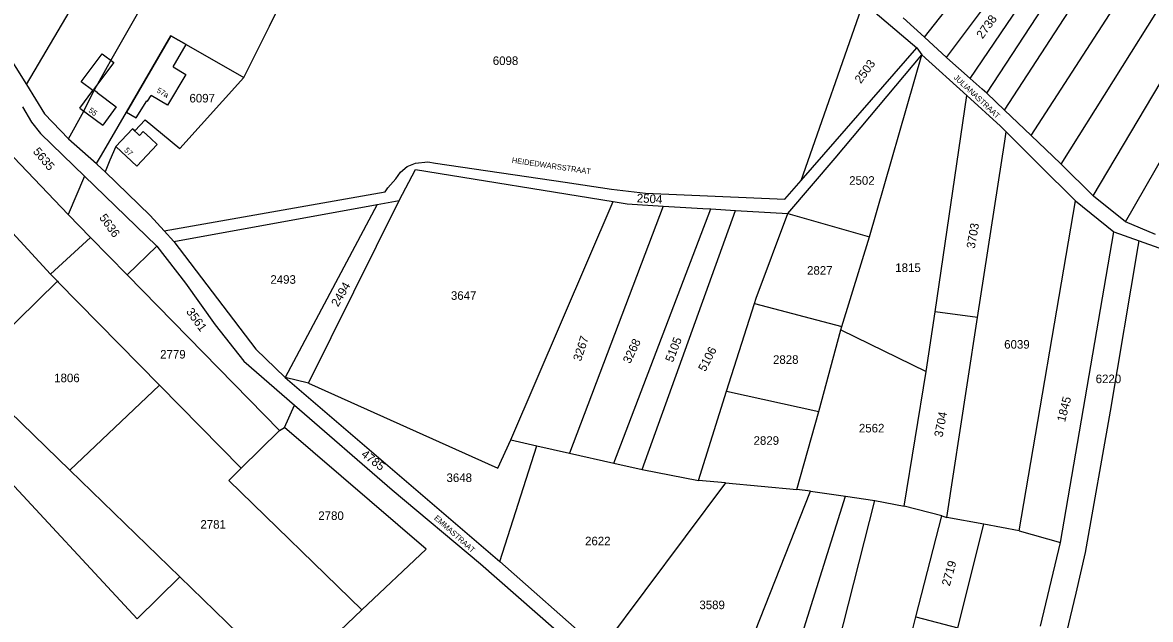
# Model space of a CAD drawing. Extents: x 191922 to 199923, y 328959 to 333350.
# Drawn here: x 197298.1 to 197653.5, y 330204.6 to 330392.5 of the extents above; entities that cross this region are included whole.
import ezdxf

# ---------------------------------------------------------------- set-up
doc = ezdxf.new("R2010")
doc.units = 0
for name, color, linetype in [('enkelbestemming', 7, 'Continuous'), ('Level 6', 7, 'Continuous'), ('maatvoering - maximum aantal wooneenheden', 7, 'Continuous'), ('Maatvoering_symbolen', 7, 'Continuous'), ('recreatiewoning', 7, 'Continuous')]:
    doc.layers.add(name, color=color, linetype=linetype)

msp = doc.modelspace()

# ---------------------------------------------------------------- linework, layer by layer
at = {"layer": 'Level 6'}
for p, q in [((197601.97, 330370.27), (197657.19, 330454.83)), ((197607.53, 330365), (197663.1, 330450.52)), ((197615.99, 330356.97), (197672.66, 330444.75)), ((197625.44, 330347.97), (197682.96, 330439.74)), ((197635.44, 330337.95), (197692.99, 330434.78)), ((197645.65, 330329.83), (197702.9, 330429.41)), ((197582.28, 330387.95), (197610.85, 330424.25)), ((197299.34, 330373.01), (197327.55, 330420.79)), ((197589.27, 330381.54), (197616.97, 330418.6)), ((197326.39, 330381.29), (197344.38, 330413.15)), ((197596.76, 330374.95), (197622.41, 330412.94)), ((197375.9, 330391.46), (197379.56, 330398.83)), ((197543.46, 330342.8), (197563.12, 330398.88)), ((197563.33, 330398.68), (197579.88, 330384.56)), ((197582.28, 330387.95), (197575.59, 330394.08)), ((197372.33, 330384.25), (197375.9, 330391.46)), ((197330.84, 330364.35), (197344.88, 330388.41)), ((197344.88, 330388.41), (197349.63, 330385.64)), ((197349.63, 330385.64), (197367.88, 330375.28)), ((197589.27, 330381.54), (197582.28, 330387.95)), ((197292.07, 330384.59), (197299.34, 330373.01)), ((197368.71, 330376.95), (197372.33, 330384.25)), ((197543.46, 330342.8), (197579.88, 330384.56)), ((197554.15, 330349.79), (197581.45, 330382.35)), ((197564.97, 330325.03), (197581.45, 330382.35)), ((197579.88, 330384.56), (197581.45, 330382.35)), ((197581.45, 330382.35), (197595.62, 330369.55)), ((197243.86, 330381.4), (197306.97, 330313.29)), ((197320.33, 330370.61), (197326.39, 330381.29)), ((197589.38, 330381.44), (197589.27, 330381.54)), ((197596.76, 330374.95), (197589.38, 330381.44)), ((197367.88, 330375.28), (197368.71, 330376.95)), ((197600.55, 330371.62), (197596.76, 330374.95)), ((197299.34, 330373.01), (197305.04, 330363.77)), ((197601.97, 330370.27), (197600.55, 330371.62)), ((197317.45, 330364.61), (197320.33, 330370.61)), ((197585.69, 330301.45), (197595.62, 330369.55)), ((197595.62, 330369.55), (197606.27, 330359.9)), ((197607.53, 330365), (197601.97, 330370.27)), ((197298.06, 330366.05), (197300.93, 330361.16)), ((197312.59, 330355.94), (197317.45, 330364.61)), ((197322.95, 330350.83), (197330.84, 330364.35)), ((197615.99, 330356.97), (197607.53, 330365)), ((197300.93, 330361.16), (197303.8, 330357.62)), ((197305.04, 330363.77), (197312.59, 330355.94)), ((197303.8, 330357.62), (197307.3, 330354.13)), ((197606.27, 330359.9), (197608.06, 330358.13)), ((197607.59, 330355.14), (197608.06, 330358.13)), ((197608.06, 330358.13), (197618.4, 330347.87)), ((197290.91, 330354.56), (197312.5, 330332.1)), ((197307.3, 330354.13), (197317.62, 330344.15)), ((197312.59, 330355.94), (197321.38, 330348.13)), ((197599.04, 330299.61), (197607.59, 330355.14)), ((197625.21, 330348.19), (197615.99, 330356.97)), ((197198.41, 330351.06), (197334.2, 330204.78)), ((197321.38, 330348.13), (197322.95, 330350.83)), ((197321.38, 330348.13), (197321.61, 330347.93)), ((197321.61, 330347.93), (197321.66, 330347.88)), ((197324.1, 330345.53), (197321.66, 330347.88)), ((197325.65, 330349.18), (197324.1, 330345.53)), ((197417.19, 330345.46), (197419.36, 330347.21)), ((197419.36, 330347.21), (197421.98, 330348.28)), ((197421.98, 330348.28), (197425.86, 330348.67)), ((197425.86, 330348.67), (197428.28, 330348.24)), ((197428.28, 330348.24), (197469.08, 330342.26)), ((197539.24, 330332.37), (197554.15, 330349.79)), ((197618.4, 330347.87), (197629.96, 330336.36)), ((197625.44, 330347.97), (197625.21, 330348.19)), ((197635.44, 330337.95), (197625.44, 330347.97)), ((197317.62, 330344.15), (197312.5, 330332.1)), ((197340.31, 330322.24), (197317.62, 330344.15)), ((197338.33, 330331.79), (197324.1, 330345.53)), ((197413.23, 330340.52), (197415.72, 330343.34)), ((197415.72, 330343.34), (197417.19, 330345.46)), ((197416.83, 330336.55), (197421.9, 330346.22)), ((197421.9, 330346.22), (197484.24, 330336.14)), ((197412.39, 330339.27), (197413.23, 330340.52)), ((197469.08, 330342.26), (197483.69, 330340.05)), ((197483.69, 330340.05), (197494.36, 330338.82)), ((197538.31, 330336.95), (197543.46, 330342.8)), ((197342.72, 330326.93), (197412.39, 330339.27)), ((197388.25, 330279), (197416.83, 330336.55)), ((197409.87, 330335.28), (197416.83, 330336.55)), ((197451.95, 330261.11), (197484.24, 330336.14)), ((197484.24, 330336.14), (197488.62, 330335.46)), ((197494.36, 330338.82), (197538.31, 330336.95)), ((197612.14, 330232.48), (197629.96, 330336.36)), ((197629.96, 330336.36), (197641.99, 330326.65)), ((197635.53, 330337.86), (197635.44, 330337.95)), ((197645.65, 330329.83), (197635.53, 330337.86)), ((197345.78, 330323.63), (197409.87, 330335.28)), ((197409.87, 330335.28), (197380.87, 330280.72)), ((197499.94, 330334.76), (197470.49, 330256.91)), ((197484.46, 330253.81), (197515, 330333.83)), ((197488.62, 330335.46), (197499.94, 330334.76)), ((197493.38, 330251.81), (197522.82, 330333.37)), ((197499.94, 330334.76), (197512.45, 330333.98)), ((197512.45, 330333.98), (197515, 330333.83)), ((197515, 330333.83), (197522.82, 330333.37)), ((197522.82, 330333.37), (197539.24, 330332.37)), ((197529.25, 330305.74), (197539.24, 330332.37)), ((197539.24, 330332.37), (197564.97, 330325.03)), ((197312.5, 330332.1), (197319.51, 330324.89)), ((197338.33, 330331.79), (197342.72, 330326.93)), ((197655.14, 330325.76), (197645.65, 330329.83)), ((197345.78, 330323.63), (197342.72, 330326.93)), ((197625.13, 330228.81), (197641.99, 330326.65)), ((197641.99, 330326.65), (197649.96, 330323.81)), ((197319.51, 330324.89), (197306.97, 330313.29)), ((197319.51, 330324.89), (197331.03, 330313.14)), ((197331.03, 330313.14), (197340.43, 330322.09)), ((197340.31, 330322.24), (197340.43, 330322.09)), ((197340.43, 330322.09), (197349.41, 330310.47)), ((197345.78, 330323.63), (197371.58, 330289.68)), ((197556.25, 330296.77), (197564.97, 330325.03)), ((197280.58, 330283.05), (197309.1, 330311.06)), ((197309.1, 330311.06), (197306.97, 330313.29)), ((197309.1, 330311.06), (197309.33, 330310.83)), ((197331.03, 330313.14), (197379.07, 330264.03)), ((197309.33, 330310.83), (197341.24, 330278.39)), ((197349.41, 330310.47), (197358.82, 330297.39)), ((197519.96, 330276.41), (197528.71, 330304.04)), ((197528.71, 330304.04), (197529.25, 330305.74)), ((197528.71, 330304.04), (197556.25, 330296.77)), ((197582.8, 330282.65), (197585.69, 330301.45)), ((197599.04, 330299.61), (197585.69, 330301.45)), ((197358.82, 330297.39), (197367.87, 330285.86)), ((197555.99, 330295.79), (197556.25, 330296.77)), ((197549.03, 330270.07), (197555.99, 330295.79)), ((197555.99, 330295.79), (197582.8, 330282.65)), ((197371.58, 330289.68), (197380.87, 330280.72)), ((197280.74, 330282.89), (197312.99, 330251.6)), ((197367.87, 330285.86), (197383.82, 330272.04)), ((197575.95, 330240.22), (197582.8, 330282.65)), ((197388.25, 330279), (197380.87, 330280.72)), ((197380.87, 330280.72), (197448.52, 330222.84)), ((197388.25, 330279), (197447.92, 330252.15)), ((197341.24, 330278.39), (197312.99, 330251.6)), ((197341.24, 330278.39), (197366.96, 330252.16)), ((197511.1, 330248.33), (197519.96, 330276.41)), ((197519.96, 330276.41), (197549.03, 330270.07)), ((197380.64, 330265.03), (197383.82, 330272.04)), ((197383.82, 330272.04), (197414.59, 330245.42)), ((197542.13, 330245.53), (197549.03, 330270.07)), ((197379.07, 330264.03), (197380.64, 330265.03)), ((197425.25, 330226.68), (197380.64, 330265.03)), ((197366.96, 330252.16), (197379.07, 330264.03)), ((197447.92, 330252.15), (197451.95, 330261.11)), ((197451.95, 330261.11), (197460.16, 330259.25)), ((197448.52, 330222.84), (197460.16, 330259.25)), ((197460.16, 330259.25), (197470.49, 330256.91)), ((197470.49, 330256.91), (197484.46, 330253.81)), ((197312.99, 330251.6), (197347.69, 330217.98)), ((197363.14, 330248.33), (197366.96, 330252.16)), ((197484.46, 330253.81), (197493.38, 330251.81)), ((197493.38, 330251.81), (197511.1, 330248.33)), ((197405.05, 330207.63), (197363.14, 330248.33)), ((197519.58, 330247.53), (197480.18, 330194.88)), ((197519.58, 330247.53), (197511.1, 330248.33)), ((197519.58, 330247.53), (197542.13, 330245.53)), ((197414.59, 330245.42), (197442.45, 330222.06)), ((197513.18, 330161.11), (197546.39, 330244.92)), ((197526.93, 330146.52), (197557.43, 330243.34)), ((197546.39, 330244.92), (197542.13, 330245.53)), ((197546.39, 330244.92), (197557.43, 330243.34)), ((197557.43, 330243.34), (197566.7, 330242.04)), ((197539.14, 330133.54), (197566.7, 330242.04)), ((197566.7, 330242.04), (197575.95, 330240.22)), ((197587.75, 330237.14), (197575.95, 330240.22)), ((197579.56, 330205.41), (197587.75, 330237.14)), ((197587.75, 330237.14), (197589.37, 330236.71)), ((197601.04, 330234.55), (197589.37, 330236.71)), ((197592.82, 330201.9), (197601.04, 330234.55)), ((197612.14, 330232.48), (197601.04, 330234.55)), ((197612.14, 330232.48), (197625.13, 330228.81)), ((197405.05, 330207.63), (197425.25, 330226.68)), ((197618.87, 330202.46), (197625.13, 330228.81)), ((197442.45, 330222.06), (197478.13, 330190.84)), ((197448.52, 330222.84), (197480.18, 330194.88)), ((197334.2, 330204.78), (197347.69, 330217.98)), ((197347.69, 330217.98), (197381.5, 330185.19)), ((197381.5, 330185.19), (197405.05, 330207.63)), ((197571.72, 330174), (197579.56, 330205.41)), ((197579.56, 330205.41), (197592.82, 330201.9))]:
    msp.add_line(p, q, dxfattribs=at)
for points in [[(197333.47, 330358.44), (197336.79, 330361.9), (197347.69, 330352.83), (197367.88, 330375.28)], [(197333.47, 330358.44), (197332.77, 330359.09), (197327.51, 330353.55), (197325.65, 330349.18)], [(197627.19, 330200.5), (197630.12, 330212.87), (197633.11, 330225.68), (197640.92, 330270.1), (197649.7, 330322.05), (197649.96, 330323.81)], [(197649.96, 330323.81), (197662.34, 330319.39), (197675.22, 330314.11), (197685.55, 330310.54)], [(197589.37, 330236.71), (197595.79, 330278.48), (197599.04, 330299.61)]]:
    msp.add_lwpolyline(points, dxfattribs=at)
at = {"layer": 'recreatiewoning'}
for p, q in [((197344.88, 330388.41), (197330.84, 330364.35)), ((197349.63, 330385.64), (197344.88, 330388.41)), ((197345.56, 330378.58), (197349.63, 330385.64)), ((197316.6, 330373.86), (197323.16, 330382.69)), ((197323.16, 330382.69), (197326.84, 330379.96)), ((197326.84, 330379.96), (197320.5, 330371.43)), ((197320.29, 330371.11), (197316.6, 330373.86)), ((197320.5, 330371.43), (197321.65, 330370.58)), ((197316.16, 330365.55), (197320.29, 330371.11)), ((197321.65, 330370.58), (197321.59, 330370.49)), ((197321.59, 330370.49), (197327.66, 330365.98)), ((197333.93, 330362.54), (197337.27, 330367.94)), ((197337.27, 330367.94), (197337.52, 330367.79)), ((197337.52, 330367.79), (197338.64, 330369.61)), ((197316.16, 330365.55), (197323.39, 330360.22)), ((197327.66, 330365.98), (197323.39, 330360.22)), ((197330.84, 330364.35), (197333.93, 330362.54)), ((197327.51, 330353.55), (197332.77, 330359.09)), ((197332.77, 330359.09), (197334.97, 330357)), ((197334.97, 330357), (197336.17, 330358.26)), ((197336.17, 330358.26), (197338.52, 330356.02)), ((197327.51, 330353.55), (197334.09, 330347.29)), ((197340.53, 330354.18), (197334.09, 330347.29)), ((197338.52, 330356.02), (197340.53, 330354.18))]:
    msp.add_line(p, q, dxfattribs=at)
msp.add_lwpolyline([(197345.56, 330378.58), (197349.55, 330376.15), (197343.74, 330366.53), (197338.64, 330369.61)], dxfattribs=at)

# ---------------------------------------------------------------- texts
at = {"layer": 'enkelbestemming'}
for s, rotation, p in [('2738', 54.1338, (197600.61, 330387.21)), ('2503', 53.7648, (197562.25, 330373.14)), ('5635', 310.1656, (197301.24, 330351.81)), ('2504', 357.0144, (197491.62, 330335.94)), ('5636', 305.7576, (197322.13, 330331.09)), ('3703', 80.0922, (197598.17, 330321.22)), ('2494', 59.8057, (197397.52, 330302.82)), ('3561', 305.6776, (197349.52, 330301.47)), ('3267', 71.7475, (197474.06, 330285.67)), ('5105', 68.7017, (197503.02, 330285.34)), ('3268', 64.3881, (197489.55, 330284.9)), ('5106', 62.7104, (197513.25, 330282.39)), ('1845', 75.63, (197626.61, 330266.57)), ('3704', 79.4159, (197587.99, 330261.79)), ('4785', 322.8893, (197404.59, 330256.1)), ('2719', 74.3156, (197590.27, 330214.87))]:
    msp.add_text(s, height=2.7, rotation=rotation, dxfattribs=at).set_placement(p)
for s, p in [('6098', (197446.29, 330379.18)), ('6097', (197350.71, 330367.38)), ('2502', (197558.59, 330341.45)), ('2827', (197545.32, 330313.14)), ('1815', (197573.12, 330313.98)), ('2493', (197376.21, 330310.27)), ('3647', (197433.1, 330305.22)), ('6039', (197607.44, 330289.84)), ('2779', (197341.48, 330286.71)), ('2828', (197534.59, 330285.05)), ('1806', (197308.09, 330279.27)), ('6220', (197636.27, 330278.97)), ('2562', (197561.66, 330263.45)), ('2829', (197528.47, 330259.55)), ('3648', (197431.71, 330247.84)), ('2780', (197391.31, 330235.89)), ('2781', (197354.16, 330233.15)), ('2622', (197475.37, 330227.91)), ('3589', (197511.39, 330207.79))]:
    msp.add_text(s, height=2.7, dxfattribs=at).set_placement(p)
at = {"layer": 'maatvoering - maximum aantal wooneenheden'}
for s, rotation, p in [('57a', 328.9183, (197340.19, 330370.72)), ('55', 323.5889, (197318.74, 330364.52)), ('57', 316.4189, (197329.99, 330352.15))]:
    msp.add_text(s, height=1.75, rotation=rotation, dxfattribs=at).set_placement(p)
at = {"layer": 'Maatvoering_symbolen'}
for s, rotation, p in [('JULIANASTRAAT', 316.8659, (197591.37, 330375.05)), ('HEIDEDWARSSTRAAT', 351.7159, (197452.21, 330348.37)), ('EMMASTRAAT', 318.1236, (197427.66, 330236.25))]:
    msp.add_text(s, height=1.75, rotation=rotation, dxfattribs=at).set_placement(p)

doc.saveas('drawing.dxf')
